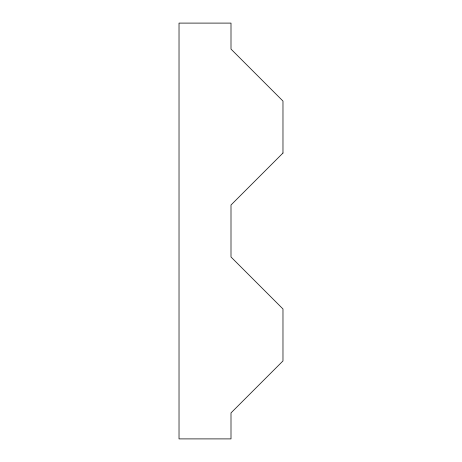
<?xml version="1.0" encoding="UTF-8"?>
<svg xmlns="http://www.w3.org/2000/svg" width="462" height="462" viewBox="0 0 462 462"><rect width="100%" height="100%" fill="white"/><g stroke="black" fill="none" stroke-linecap="round" stroke-linejoin="round"><path stroke-width="0.69" d="M282.975 153.037L231 205.013L231 256.988L282.975 308.963L282.975 360.938L231 412.913L231 438.9L179.025 438.9L179.025 23.1L231 23.1L231 49.087L282.975 101.062L282.975 153.037"/></g></svg>
